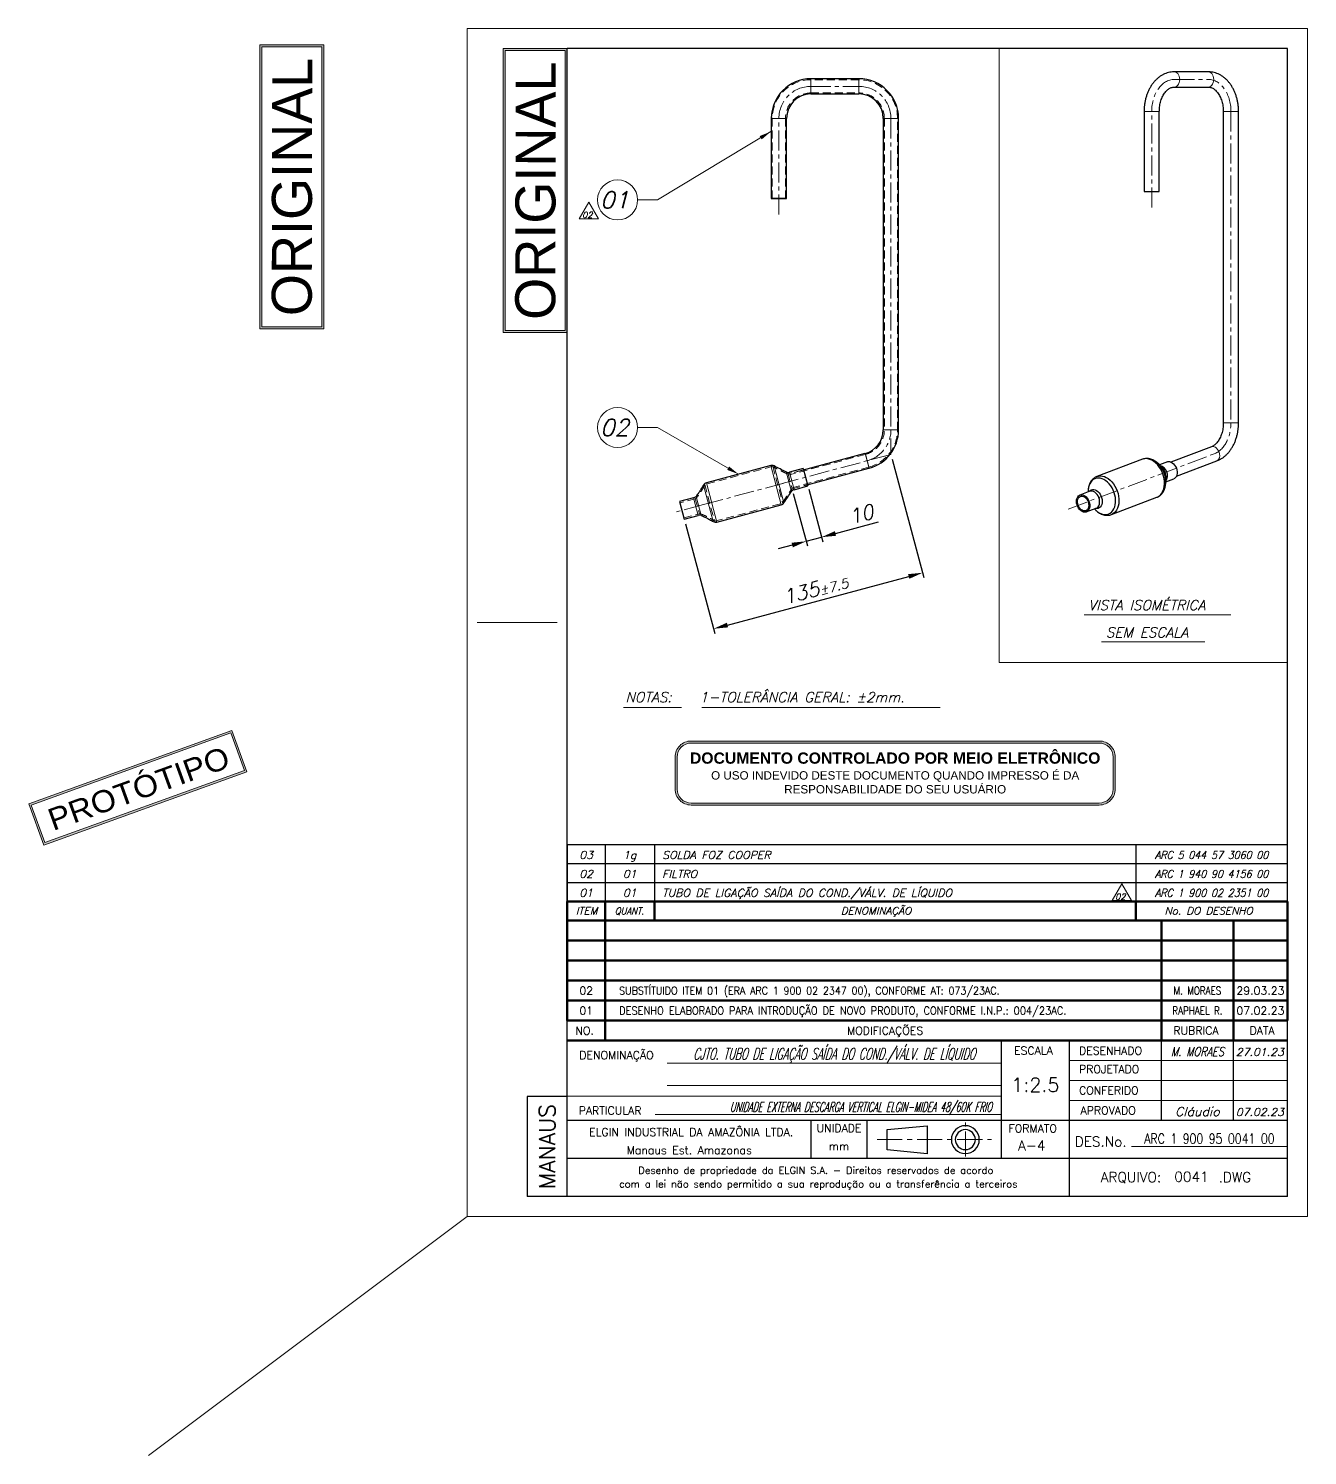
# Model space of a CAD drawing. Header units: millimetres. Extents: x -274 to 1592, y -149 to 3482.
# Drawn here: x -274 to 525, y -149 to 742 of the extents above; entities that cross this region are included whole.
import ezdxf
from ezdxf.enums import TextEntityAlignment as Align

# ---------------------------------------------------------------- set-up
doc = ezdxf.new("R2010")
doc.units = ezdxf.units.MM
doc.header["$LTSCALE"] = 5
doc.linetypes.add('CENTER', pattern=[2, 1.25, -0.25, 0.25, -0.25])
doc.linetypes.add('DASHED', pattern=[0.75, 0.5, -0.25])
for name, color, linetype, lineweight in [('Carimbo', 10, 'Continuous', 15), ('Dimensão', 252, 'Continuous', 13), ('Hachura', 2, 'Continuous', 20), ('LCentro', 1, 'CENTER', 15), ('LContorno', 7, 'Continuous', 30), ('LTexto', 7, 'Continuous', 25), ('LTracejada', 2, 'DASHED', 20), ('TEXTO', 3, 'Continuous', 25)]:
    doc.layers.add(name, color=color, linetype=linetype, lineweight=lineweight)
doc.styles.add('ARIAL', font='arial.ttf', dxfattribs={"height": 20})
doc.styles.add('ARIAL ELGIN', font='ARIAL.TTF')
doc.styles.add('ARIAL-ELGIN', font='arial.ttf')
doc.styles.add('romans', font='romans.shx', dxfattribs={"oblique": 15})
doc.dimstyles.new('romans', dxfattribs={"dimscale": 2, "dimtxt": 3, "dimasz": 3, "dimexe": 1, "dimexo": 1, "dimgap": 1.5, "dimtad": 1, "dimdsep": 46, "dimtxsty": 'romans', "dimcen": 0, "dimclrd": 256, "dimclre": 256, "dimclrt": 7, "dimaunit": 1, "dimadec": 0, "dimazin": 0, "dimtfac": 0.666666, "dimtmove": 0, "dimatfit": 3, "dimfxl": 1, "dimlwd": -1, "dimarcsym": 0})
doc.dimstyles.new('romans$0', dxfattribs={"dimscale": 3, "dimtxt": 3, "dimasz": 3, "dimexe": 1, "dimexo": 1, "dimgap": 1, "dimtad": 1, "dimdsep": 46, "dimtxsty": 'romans', "dimcen": 0, "dimclrt": 7, "dimaunit": 1, "dimadec": 0, "dimazin": 0, "dimtfac": 0.666666, "dimtmove": 0, "dimatfit": 3, "dimfxl": 1, "dimarcsym": 0})

# ---------------------------------------------------------------- blocks, each defined once
blk = doc.blocks.new('Carimbo Original')
at = {"layer": 'LCentro'}
h = blk.add_hatch(color=10, dxfattribs=at)
h.paths.add_polyline_path([(-16, -71), (0, -71), (0, 0), (-16, 0)])
h.paths.add_polyline_path([(-15.5, -0.5), (-0.5, -0.5), (-0.5, -70.5), (-15.5, -70.5)], flags=16)
at = {"layer": 'LCentro', "color": 10, "linetype": 'Continuous'}
for points in [[(0, -71), (0, 0), (-16, 0), (-16, -71)], [(-0.5, -70.5), (-0.5, -0.5), (-15.5, -0.5), (-15.5, -70.5)]]:
    blk.add_lwpolyline(points, close=True, dxfattribs=at)
at = {"layer": 'LCentro', "color": 10, "style": 'ARIAL ELGIN', "width": 0.968396}
blk.add_text('ORIGINAL', height=10, rotation=89.8833, dxfattribs=at).set_placement((-2.99, -67.83), (-2.86, -3.23), align=Align.FIT)
blk = doc.blocks.new('Acrésc. de Desenho')
at = {"layer": 'LContorno', "color": 3, "lineweight": 60}
for p, q in [((180, 4.74), (0, 4.74)), ((0, 4.74), (0, 0)), ((9.47, 4.74), (9.47, 0)), ((21.79, 4.74), (21.79, 0)), ((142.09, 4.74), (142.09, 0)), ((180, 0), (180, 4.74)), ((0, 0), (180, 0))]:
    blk.add_line(p, q, dxfattribs=at)
at = {"layer": 'TEXTO', "style": 'romans', "oblique": 15, "width": 1.035276}
for s, p in [('DENOMINAÇÃO', (77.18, 2.45)), ('No. DO DESENHO', (160.3, 2.45))]:
    blk.add_text(s, height=1.8299, dxfattribs=at).set_placement(p, align=Align.MIDDLE)
at = {"layer": 'TEXTO', "style": 'romans', "oblique": 15}
for s, height, width, p in [('ITEM', 1.83, 1.035276, (4.87, 2.45)), ('QUANT.', 1.757, 0.879985, (15.53, 2.42))]:
    blk.add_text(s, height=height, dxfattribs=dict(at, width=width)).set_placement(p, align=Align.MIDDLE_CENTER)
blk = doc.blocks.new('Modificações1')
at = {"layer": 'LContorno', "color": 3, "lineweight": 60}
for p, q in [((180, 5), (0, 5)), ((0, 5), (0, 0)), ((9.5, 0), (9.5, 5)), ((148.5, 0), (148.5, 5)), ((166.5, 0), (166.5, 5)), ((180, 0), (180, 5)), ((180, 0), (0, 0))]:
    blk.add_line(p, q, dxfattribs=at)
at = {"layer": 'TEXTO', "style": 'romans'}
blk.add_attdef('MODIFICAÇÕES', text='', height=2, dxfattribs=at).set_placement((12.975, 2.5), align=Align.MIDDLE_LEFT)
for tag, p in [('RÚBRICA', (157.5, 2.5)), ('Nº', (4.75, 2.5)), ('DATA', (173.25, 2.5))]:
    blk.add_attdef(tag, text='', height=2, dxfattribs=at).set_placement(p, align=Align.MIDDLE_CENTER)
blk = doc.blocks.new('Acrésc. de Desenho1')
at = {"layer": 'LContorno', "color": 3}
for p, q in [((180, 4.74), (0, 4.74)), ((0, 4.74), (0, 0)), ((9.47, 4.74), (9.47, 0)), ((21.79, 4.74), (21.79, 0)), ((142.09, 4.74), (142.09, 0)), ((180, 0), (180, 4.74)), ((180, 0), (0, 0))]:
    blk.add_line(p, q, dxfattribs=at)
at = {"layer": 'TEXTO', "style": 'romans', "oblique": 15, "width": 1.035276}
blk.add_attdef('DENOMINAÇÃO', text='', height=1.93, dxfattribs=at).set_placement((23.75, 0.66), align=Align.BOTTOM_LEFT)
for tag, p in [('ITEM', (4.74, 0.66)), ('QUANT.', (15.63, 0.66)), ('NºDESENHO', (161.04, 0.66))]:
    blk.add_attdef(tag, text='', height=1.93, dxfattribs=at).set_placement(p, align=Align.BOTTOM_CENTER)
blk = doc.blocks.new('A4')
at = {"layer": 'Dimensão'}
for p, q in [((-0.01, 0), (-0.01, 297)), ((209.99, 297), (-0.01, 297)), ((209.99, 0), (209.99, 297)), ((2.49, 148.5), (22.49, 148.5)), ((133.49, 38.38), (49.99, 38.38)), ((150.49, 39), (204.99, 39)), ((191.49, 39), (173.49, 39)), ((133.49, 32.75), (49.99, 32.75)), ((150.49, 34), (204.99, 34)), ((133.49, 30.12), (24.99, 30.12)), ((150.49, 29), (204.99, 29)), ((133.49, 25.5), (46.99, 25.5)), ((204.99, 17.5), (165.99, 17.5)), ((209.99, 0), (-0.01, 0))]:
    blk.add_line(p, q, dxfattribs=at)
at = {"layer": 'LCentro'}
for p, q in [((124.49, 15), (124.49, 23.5)), ((102.49, 19.25), (130.99, 19.25))]:
    blk.add_line(p, q, dxfattribs=at)
at = {"layer": 'LContorno', "color": 3}
for p, q in [((24.99, 5), (24.99, 292)), ((204.99, 292), (24.99, 292)), ((204.99, 5), (204.99, 292)), ((133.49, 14.5), (133.49, 44)), ((150.49, 5), (150.49, 44)), ((173.49, 24), (173.49, 44)), ((191.49, 24), (191.49, 44)), ((14.99, 30), (14.99, 5)), ((24.99, 30), (14.99, 30)), ((204.99, 24), (24.99, 24)), ((85.99, 14.5), (85.99, 24)), ((99.99, 14.5), (99.99, 24)), ((204.99, 14.5), (24.99, 14.5)), ((204.99, 5), (14.99, 5))]:
    blk.add_line(p, q, dxfattribs=at)
at = {"layer": 'LContorno', "color": 3, "lineweight": 50}
for p, q in [((204.99, 49), (24.99, 49)), ((34.49, 44), (34.49, 49)), ((173.49, 44), (173.49, 49)), ((191.49, 44), (191.49, 49)), ((204.99, 44), (24.99, 44))]:
    blk.add_line(p, q, dxfattribs=at)
at = {"layer": 'LContorno'}
for p, q in [((104.99, 21.75), (114.94, 22.74)), ((104.99, 19.25), (104.99, 21.75)), ((114.94, 22.74), (114.94, 15.74)), ((104.99, 16.74), (104.99, 19.24)), ((114.94, 15.74), (104.99, 16.74))]:
    blk.add_line(p, q, dxfattribs=at)
for major_axis, start_param, end_param in [((2.47, 2.47), 5.497787, 11.780972), ((-1.77, 1.77), 3.926991, 10.210176)]:
    blk.add_ellipse((124.49, 19.25), major_axis=major_axis, ratio=1, start_param=start_param, end_param=end_param, dxfattribs=at)
at = {"layer": 'LContorno', "style": 'romans'}
blk.add_text('MANAUS', height=4, rotation=90, dxfattribs=at).set_placement((19.99, 17.5), align=Align.MIDDLE)
blk.add_text('A-4', height=2.5, dxfattribs=at).set_placement((137.67, 15.78), align=Align.BOTTOM_LEFT)
at = {"layer": 'LContorno', "style": 'romans', "oblique": 15, "width": 2.742105}
blk.add_attdef('DENOMINAÇÃO', text='', height=2.9, rotation=0.1779, dxfattribs=at).set_placement((51.25, 39.09), (132.24, 39.34), align=Align.FIT)
at = {"layer": 'LContorno', "style": 'romans', "oblique": 15}
for tag, height, width, p in [('NOME1', 2.22, 1.035276, (182.49, 39.49)), ('DATA1', 1.93, 0.9, (198.08, 39.59)), ('NOME2', 2.22, 1.035276, (182.49, 34.49)), ('DATA2', 1.93, 0.9, (198.08, 34.59)), ('NOME3', 2.22, 1.035276, (182.49, 24.49)), ('DATA3', 1.93, 0.9, (198.08, 24.59))]:
    blk.add_attdef(tag, text='', height=height, dxfattribs=dict(at, width=width)).set_placement(p, align=Align.BOTTOM_CENTER)
for tag, height, width, p, p2 in [('DENOMINAÇÃO1', 2.9, 2.574799, (51.25, 33.72), (132.24, 33.72)), ('PARTICULAR', 2.41, 4.089453, (47.62, 26.3), (132.24, 26.3))]:
    blk.add_attdef(tag, text='', height=height, dxfattribs=dict(at, width=width)).set_placement(p, p2, align=Align.FIT)
at = {"layer": 'LContorno', "style": 'romans'}
for tag, height, p in [('ESC.', 3.5, (141.99, 30.12)), ('ARQUIVO', 2.5, (181, 7.98))]:
    blk.add_attdef(tag, text='', height=height, dxfattribs=at).set_placement(p, align=Align.BOTTOM_CENTER)
at = {"layer": 'LContorno', "style": 'romans', "width": 0.85}
blk.add_attdef('NºDESENHO', text='', height=2.5, dxfattribs=at).set_placement((185.49, 17.5), align=Align.BOTTOM_CENTER)
at = {"layer": 'LTexto', "style": 'romans'}
for s, height, p in [('NO.', 2, (29.34, 45.49)), ('MODIFICAÇÕES', 2, (104.44, 45.49)), ('RUBRICA', 2, (182.14, 45.52)), ('DATA', 2, (198.66, 45.52)), ('DENOMINAÇÃO', 2, (37.31, 39.37)), ('ESCALA', 2, (141.5, 40.5)), ('PARTICULAR', 2, (35.72, 25.51)), ('DES.No.', 2.5, (158.31, 17.52)), ('ARQUIVO:       .DWG', 2.5, (177.13, 8.62))]:
    blk.add_text(s, height=height, dxfattribs=at).set_placement(p, align=Align.CENTER)
for s, p in [('DESENHADO', (152.89, 42.49)), ('PROJETADO', (152.89, 37.87)), ('CONFERIDO', (152.89, 32.55)), ('APROVADO', (153.28, 27.53))]:
    blk.add_text(s, height=2, dxfattribs=at).set_placement(p, align=Align.TOP_LEFT)
for s, height, p in [('ELGIN INDUSTRIAL DA AMAZÔNIA LTDA. ', 2, (56.66, 21.14)), ('UNIDADE', 2, (92.92, 22.13)), ('mm', 2, (92.92, 17.61)), ('Manaus Est. Amazonas', 2, (55.49, 16.62)), ('Desenho de propriedade da ELGIN S.A. - Direitos reservados de acordo ', 1.8, (87.74, 11.59)), ('com a lei não sendo permitido a sua reprodução ou a transferência a terceiros', 1.8, (87.74, 8.19))]:
    blk.add_text(s, height=height, dxfattribs=at).set_placement(p, align=Align.MIDDLE_CENTER)
blk.add_text('FORMATO', height=2, dxfattribs=at).set_placement((135.29, 20.46), align=Align.BOTTOM_LEFT)
blk = doc.blocks.new('Carimbo Original PRETO')
at = {"layer": 'LCentro'}
h = blk.add_hatch(color=3, dxfattribs=at)
h.paths.add_polyline_path([(-16, -71), (0, -71), (0, 0), (-16, 0)])
h.paths.add_polyline_path([(-15.5, -0.5), (-0.5, -0.5), (-0.5, -70.5), (-15.5, -70.5)], flags=16)
at = {"layer": 'LCentro', "color": 3, "linetype": 'Continuous'}
for points in [[(0, -71), (0, 0), (-16, 0), (-16, -71)], [(-0.5, -70.5), (-0.5, -0.5), (-15.5, -0.5), (-15.5, -70.5)]]:
    blk.add_lwpolyline(points, close=True, dxfattribs=at)
at = {"layer": 'LCentro', "color": 3, "style": 'ARIAL ELGIN', "width": 0.968396}
blk.add_text('ORIGINAL', height=10, rotation=89.8833, dxfattribs=at).set_placement((-2.99, -67.83), (-2.86, -3.23), align=Align.FIT)
blk = doc.blocks.new('*D121')
at = {"layer": 'Defpoints', "color": 0}
for p in [(264.77, 476.37), (134.15, 441.37), (284.59, 402.4)]:
    blk.add_point(p, dxfattribs=at)
at = {"layer": 'Dimensão', "color": 0, "lineweight": -2}
for p, q in [((265.55, 473.47), (285.37, 399.5)), ((136.39, 433.02), (154.75, 364.51)), ((162.67, 369.73), (275.9, 400.07))]:
    blk.add_line(p, q, dxfattribs=at)
at = {"layer": 'Dimensão', "color": 0}
for points in [[(276.28, 398.62), (275.51, 401.52), (284.59, 402.4)], [(162.28, 371.18), (163.06, 368.28), (153.97, 367.4)]]:
    blk.add_solid(points, dxfattribs=at)
at = {"layer": 'Dimensão', "color": 7, "insert": (217.45, 392.18), "char_height": 9, "attachment_point": 5, "rotation": 15, "style": 'romans'}
blk.add_mtext('135{\\H5.999994;%%p7.5}', dxfattribs=at)
blk = doc.blocks.new('*D122')
at = {"layer": 'Defpoints', "color": 0}
for p in [(203, 454.89), (212.66, 457.48), (221.46, 424.64)]:
    blk.add_point(p, dxfattribs=at)
at = {"layer": 'Dimensão', "color": 0, "lineweight": -2}
for p, q in [((203.78, 451.99), (212.58, 419.15)), ((213.44, 454.58), (222.24, 421.74)), ((230.15, 426.97), (257.09, 434.18)), ((203.11, 419.72), (194.41, 417.39)), ((211.8, 422.05), (221.46, 424.64))]:
    blk.add_line(p, q, dxfattribs=at)
at = {"layer": 'Dimensão', "color": 0}
for points in [[(229.77, 428.41), (230.54, 425.52), (221.46, 424.64)], [(203.5, 418.27), (202.72, 421.17), (211.8, 422.05)]]:
    blk.add_solid(points, dxfattribs=at)
at = {"layer": 'Dimensão', "color": 7, "insert": (246.03, 438.98), "char_height": 9, "attachment_point": 5, "rotation": 15, "style": 'romans'}
blk.add_mtext('10', dxfattribs=at)
blk = doc.blocks.new('InsCirculo')
at = {"layer": 'Dimensão'}
blk.add_circle((0, 0), 5, dxfattribs=at)
at = {"layer": 'TEXTO', "style": 'romans', "oblique": 15}
blk.add_attdef('00', text='', height=4.17, dxfattribs=at).set_placement((-0.76, 0), align=Align.MIDDLE_CENTER)
blk = doc.blocks.new('Carimbo Protótipo')
at = {"layer": 'LCentro'}
h = blk.add_hatch(color=10, dxfattribs=at)
h.paths.add_polyline_path([(0, 11), (0, 0), (54, 0), (54, 11)])
h.paths.add_polyline_path([(53.5, 10.5), (53.5, 0.5), (0.5, 0.5), (0.5, 10.5)], flags=16)
h.paths.add_polyline_path([(1.66, 0.69), (55.03, 0.69), (55.03, 11.16), (1.66, 11.16)], flags=9)
at = {"layer": 'LCentro', "color": 10, "linetype": 'Continuous'}
for points in [[(0, 0), (54, 0), (54, 11), (0, 11)], [(0.5, 0.5), (53.5, 0.5), (53.5, 10.5), (0.5, 10.5)]]:
    blk.add_lwpolyline(points, close=True, dxfattribs=at)
at = {"layer": 'LCentro', "color": 10, "style": 'ARIAL-ELGIN', "width": 1.050604}
blk.add_text('PROTÓTIPO', height=5.5, dxfattribs=at).set_placement((3.4, 2.53), (50.91, 2.53), align=Align.FIT)
blk = doc.blocks.new('Modificações1 - AJUSTAR')
at = {"layer": 'LContorno', "color": 3, "lineweight": 60}
for p, q in [((180, 5), (0, 5)), ((0, 5), (0, 0)), ((9.5, 0), (9.5, 5)), ((148.5, 0), (148.5, 5)), ((166.5, 0), (166.5, 5)), ((180, 0), (180, 5)), ((180, 0), (0, 0))]:
    blk.add_line(p, q, dxfattribs=at)
at = {"layer": 'TEXTO', "style": 'romans'}
blk.add_attdef('MODIFICAÇÕES', text='', height=2, dxfattribs=at).set_placement((12.97, 1.5), (147.31, 1.5), align=Align.FIT)
for tag, p in [('RÚBRICA', (157.5, 2.5)), ('Nº', (4.75, 2.5)), ('DATA', (173.25, 2.5))]:
    blk.add_attdef(tag, text='', height=2, dxfattribs=at).set_placement(p, align=Align.MIDDLE_CENTER)
blk = doc.blocks.new('Carimbo Cópia Controlada')
h = blk.add_hatch(color=10)
h.paths.add_polyline_path([(106, 0, 0.414214), (110, 4), (110, 12, 0.414214), (106, 16), (4, 16, 0.414214), (0, 12), (0, 4, 0.414214), (4, 0)])
h.paths.add_polyline_path([(4, 0.5, -0.414214), (0.5, 4), (0.5, 12, -0.414214), (4, 15.5), (106, 15.5, -0.414214), (109.5, 12), (109.5, 4, -0.414214), (106, 0.5)], flags=16)
h.paths.add_polyline_path([(3.02, 0.75), (106.86, 0.75), (106.86, 14.69), (3.02, 14.69)], flags=8)
at = {"layer": 'Carimbo', "color": 10}
for points in [[(4, 0), (106, 0, 0.414214), (110, 4), (110, 12, 0.414214), (106, 16), (4, 16, 0.414214), (0, 12), (0, 4, 0.414214)], [(4, 0.5), (106, 0.5, 0.414214), (109.5, 4), (109.5, 12, 0.414214), (106, 15.5), (4, 15.5, 0.414214), (0.5, 12), (0.5, 4, 0.414214)]]:
    blk.add_lwpolyline(points, format="xyb", close=True, dxfattribs=at)
at = {"layer": 'Carimbo', "color": 10, "insert": (55, 8), "char_height": 2.5, "attachment_point": 5, "style": 'ARIAL'}
blk.add_mtext('{\\fArial|b1|i0|c0|p34;\\H1.125x;\\Q0;DOCUMENTO CONTROLADO POR MEIO ELETRÔNICO\\P\\fArial|b0|i0|c0|p34;\\H0.74074x;O USO INDEVIDO DESTE DOCUMENTO QUANDO IMPRESSO É DA\\PRESPONSABILIDADE DO SEU USUÁRIO}', dxfattribs=at)
blk = doc.blocks.new('Bandeira de Revisão')
at = {"layer": 'Dimensão'}
for p, q in [((-2.4, 4.16), (-4.8, 0)), ((0, 0), (-2.4, 4.16)), ((-4.8, 0), (0, 0))]:
    blk.add_line(p, q, dxfattribs=at)
at = {"layer": 'Hachura', "style": 'romans', "oblique": 15}
blk.add_attdef('00', text='', height=1.5, dxfattribs=at).set_placement((-2.77, 0.19), align=Align.CENTER)

msp = doc.modelspace()

# ---------------------------------------------------------------- linework, layer by layer
at = {"layer": 'Dimensão'}
for p, q in [((385.392, 376.165), (477.121, 376.165)), ((396.376, 359.124), (460.935, 359.124)), ((133.878, 318.246), (97.691, 318.246)), ((146.581, 318.246), (295.598, 318.246)), ((0, 0), (-199.002, -149.243))]:
    msp.add_line(p, q, dxfattribs=at)
msp.add_lwpolyline([(512.5, 730), (512.5, 346.244), (332.448, 346.244), (332.448, 730)], close=True, dxfattribs=at)
at = {"layer": 'LCentro', "ltscale": 2}
for p, q in [((214.769, 706.371), (244.769, 706.371)), ((441.833, 710.688), (463.046, 710.688)), ((427.691, 630.688), (427.691, 690.688)), ((477.189, 690.688), (477.189, 496.035)), ((194.769, 626.371), (194.769, 686.371)), ((264.769, 686.371), (264.769, 476.371)), ((264.769, 476.371), (196.855, 458.173)), ((375.479, 442.147), (466.707, 476.716)), ((147.677, 444.996), (197.905, 458.454)), ((147.677, 444.996), (130.29, 440.337))]:
    msp.add_line(p, q, dxfattribs=at)
for centre, start, end in [((214.769, 686.371), 90, 180), ((244.769, 686.371), 0, 90), ((244.769, 491.717), 285, 0)]:
    msp.add_arc(centre, 20, start, end, dxfattribs=at)
for centre, start_param, end_param in [((441.833, 690.688), 0, 1.5707963), ((463.046, 690.688), 4.712389, 6.2831853), ((463.046, 496.035), 3.403392, 4.712389)]:
    msp.add_ellipse(centre, major_axis=(0, 20), ratio=0.7071068, start_param=start_param, end_param=end_param, dxfattribs=at)
at = {"layer": 'LContorno', "color": 3}
for p, q in [((463.046, 715.451), (441.833, 715.451)), ((244.769, 711.133), (214.769, 711.133)), ((441.833, 705.926), (463.046, 705.926)), ((214.769, 701.608), (244.769, 701.608)), ((422.929, 690.688), (422.929, 640.688)), ((432.454, 640.688), (432.454, 690.688)), ((472.426, 690.688), (472.426, 496.035)), ((481.951, 496.035), (481.951, 690.688)), ((190.006, 686.371), (190.006, 636.371)), ((199.531, 636.371), (199.531, 686.371)), ((260.006, 686.371), (260.006, 491.66)), ((269.531, 491.66), (269.531, 686.371)), ((198.136, 636.371), (190.006, 636.371)), ((190.006, 636.371), (199.531, 636.371)), ((190.658, 636.371), (198.868, 636.371)), ((199.531, 636.371), (198.136, 636.371)), ((422.929, 640.688), (431.059, 640.688)), ((431.059, 640.688), (432.454, 640.688)), ((248.498, 476.941), (209.145, 466.397)), ((421.886, 473.313), (393.476, 462.548)), ((465.019, 481.17), (439.725, 471.585)), ((189.637, 469.387), (149.459, 458.621)), ((209.966, 467.535), (201.357, 465.229)), ((209.966, 467.535), (212.89, 456.62)), ((211.61, 457.196), (250.963, 467.741)), ((437.469, 471.679), (432.495, 469.794)), ((443.1, 462.678), (468.394, 472.263)), ((204.281, 454.314), (212.89, 456.62)), ((436.495, 459.226), (441.473, 461.112)), ((436.638, 461.062), (436.668, 461.304)), ((141.501, 449.19), (132.692, 446.83)), ((132.692, 446.83), (135.616, 435.915)), ((389.057, 453.334), (382.828, 450.973)), ((402.477, 438.796), (430.887, 449.561)), ((135.616, 435.915), (144.426, 438.275)), ((156.033, 434.087), (196.211, 444.852)), ((386.832, 440.407), (393.061, 442.767)), ((391.897, 442.326), (392.502, 441.677)), ((393.364, 442.516), (392.62, 442.6))]:
    msp.add_line(p, q, dxfattribs=at)
at = {"layer": 'LContorno', "color": 4, "lineweight": 9}
for p, q in [((214.769, 703.003), (214.769, 711.133)), ((214.769, 711.133), (214.769, 701.608)), ((214.769, 702.264), (214.769, 710.477)), ((244.769, 703.003), (244.769, 711.133)), ((244.769, 711.133), (244.769, 701.608)), ((244.769, 710.477), (244.769, 702.264)), ((214.769, 701.608), (214.769, 703.003)), ((244.769, 701.608), (244.769, 703.003)), ((422.929, 690.688), (431.059, 690.688)), ((431.059, 690.688), (432.454, 690.688)), ((480.556, 690.688), (472.426, 690.688)), ((481.951, 690.688), (480.556, 690.688)), ((198.136, 686.371), (190.006, 686.371)), ((190.006, 686.371), (199.531, 686.371)), ((198.88, 686.371), (190.67, 686.371)), ((199.531, 686.371), (198.136, 686.371)), ((260.006, 686.371), (261.401, 686.371)), ((269.531, 686.371), (260.006, 686.371)), ((268.88, 686.371), (260.67, 686.371)), ((261.401, 686.371), (269.531, 686.371)), ((260.006, 491.717), (261.401, 491.717)), ((269.531, 491.717), (260.006, 491.717)), ((260.658, 491.717), (268.868, 491.717)), ((261.401, 491.717), (269.531, 491.717)), ((480.556, 496.035), (472.426, 496.035)), ((481.951, 496.035), (480.556, 496.035)), ((248.713, 476.999), (249.074, 475.651)), ((251.178, 467.798), (248.713, 476.999)), ((251.008, 468.432), (248.882, 476.365)), ((249.074, 475.651), (251.178, 467.798)), ((196.211, 444.852), (189.637, 469.387)), ((189.637, 469.387), (196.211, 444.852)), ((191.782, 469.159), (197.954, 446.122)), ((197.954, 446.122), (191.782, 469.159)), ((202.594, 453.127), (199.302, 465.412)), ((202.594, 453.127), (199.302, 465.412)), ((204.281, 454.314), (201.357, 465.229)), ((153.758, 434.386), (147.638, 457.225)), ((147.638, 457.225), (153.758, 434.386)), ((149.459, 458.621), (156.033, 434.087)), ((156.033, 434.087), (149.459, 458.621)), ((144.426, 438.275), (141.501, 449.19)), ((141.501, 449.19), (144.426, 438.275)), ((146.223, 438.199), (143.019, 450.155)), ((146.223, 438.199), (143.019, 450.155))]:
    msp.add_line(p, q, dxfattribs=at)
at = {"layer": 'LContorno', "color": 4, "lineweight": 9, "flags": 128}
for points in [[(441.835, 715.451), (442.016, 715.444), (442.734, 715.277), (443.411, 714.896), (444.013, 714.318), (444.514, 713.57), (444.89, 712.688), (445.122, 711.712), (445.201, 710.688)], [(463.046, 715.451), (463.229, 715.444), (463.947, 715.277), (464.624, 714.896), (465.227, 714.318), (465.727, 713.57), (466.103, 712.688), (466.335, 711.712), (466.414, 710.688)], [(445.201, 710.688), (445.122, 709.664), (444.89, 708.688), (444.514, 707.806), (444.013, 707.058), (443.411, 706.48), (442.734, 706.099), (442.016, 705.933), (441.853, 705.926)], [(466.414, 710.688), (466.335, 709.664), (466.103, 708.688), (465.727, 707.806), (465.227, 707.058), (464.624, 706.48), (463.947, 706.099), (463.229, 705.933), (463.046, 705.926)], [(470.074, 476.716), (469.808, 477.705), (469.397, 478.648), (468.86, 479.5), (468.223, 480.222), (467.514, 480.781), (466.768, 481.149), (466.019, 481.31), (465.302, 481.256), (465.019, 481.17)]]:
    msp.add_lwpolyline(points, dxfattribs=at)
at = {"layer": 'LContorno', "color": 3, "flags": 128}
for points in [[(424.062, 473.705), (422.886, 473.595), (421.886, 473.313)], [(430.887, 449.561), (431.528, 449.849), (432.511, 450.489), (433.385, 451.324), (434.134, 452.339), (434.745, 453.517), (435.206, 454.837), (435.511, 456.274), (435.652, 457.803), (435.628, 459.397), (435.439, 461.027), (435.089, 462.665), (434.583, 464.281), (433.931, 465.846), (433.145, 467.333), (432.237, 468.714), (431.226, 469.965), (430.128, 471.065), (428.963, 471.992), (427.752, 472.731), (426.517, 473.269), (425.28, 473.595), (424.062, 473.705)], [(437.469, 471.679), (438.038, 471.825), (438.846, 471.825), (439.68, 471.603), (440.506, 471.167), (441.289, 470.536), (441.997, 469.736), (442.602, 468.799), (443.079, 467.763), (443.409, 466.672), (443.577, 465.569), (443.577, 464.5), (443.408, 463.509), (443.079, 462.636), (442.602, 461.916), (441.997, 461.38), (441.473, 461.112)], [(398.692, 438.704), (399.81, 438.81), (400.867, 439.127), (401.843, 439.649), (402.72, 440.366), (403.482, 441.265), (404.114, 442.329), (404.605, 443.538), (404.946, 444.869), (405.13, 446.299), (405.153, 447.8), (405.016, 449.344), (404.721, 450.902), (404.273, 452.446), (403.68, 453.947), (402.955, 455.377), (402.11, 456.708), (401.161, 457.917), (400.125, 458.981), (399.023, 459.88), (397.874, 460.597), (396.7, 461.119), (395.523, 461.436), (394.364, 461.542), (393.246, 461.436), (392.189, 461.119), (391.213, 460.597), (390.336, 459.88), (389.574, 458.981), (388.942, 457.917), (388.451, 456.708), (388.11, 455.377), (387.949, 454.219)], [(393.496, 462.555), (394.476, 462.83), (395.652, 462.939)], [(395.652, 462.939), (396.87, 462.83), (398.107, 462.503), (399.342, 461.966), (400.553, 461.226), (401.718, 460.299), (402.816, 459.2), (403.827, 457.948), (404.735, 456.567), (405.521, 455.081), (406.173, 453.515), (406.679, 451.9), (407.029, 450.262), (407.218, 448.631), (407.242, 447.037), (407.101, 445.508), (406.796, 444.071), (406.335, 442.752), (405.724, 441.574), (404.975, 440.558), (404.101, 439.723), (403.118, 439.083), (402.482, 438.798)], [(385.864, 440.233), (385.039, 440.344), (384.205, 440.675), (383.396, 441.211), (382.647, 441.93), (381.986, 442.803), (381.443, 443.795), (381.037, 444.864), (380.788, 445.966), (380.703, 447.058), (380.788, 448.093), (381.038, 449.031), (381.443, 449.831), (381.987, 450.462), (382.647, 450.897), (383.397, 451.12), (384.205, 451.12), (385.039, 450.897), (385.865, 450.462), (386.648, 449.831), (387.356, 449.031), (387.961, 448.093), (388.438, 447.058), (388.768, 445.966), (388.936, 444.864), (388.936, 443.795), (388.767, 442.803), (388.438, 441.93), (387.961, 441.211), (387.356, 440.675), (386.647, 440.344), (385.864, 440.233)], [(385.718, 441.005), (384.96, 441.115), (384.196, 441.438), (383.461, 441.961), (382.791, 442.657), (382.216, 443.496), (381.763, 444.437), (381.454, 445.436), (381.302, 446.448), (381.315, 447.424), (381.493, 448.319), (381.827, 449.091), (382.301, 449.704), (382.894, 450.13), (383.577, 450.347), (384.318, 450.347), (385.084, 450.13), (385.837, 449.704), (386.544, 449.091), (387.17, 448.319), (387.687, 447.424), (388.071, 446.448), (388.302, 445.436), (388.372, 444.437), (388.276, 443.496), (388.018, 442.657), (387.612, 441.961), (387.076, 441.438), (386.434, 441.115), (385.718, 441.005)], [(387.949, 454.219), (387.927, 453.947), (387.893, 452.893)], [(388.615, 453.167), (388.635, 453.194), (389.219, 453.808), (389.911, 454.231), (390.688, 454.446), (391.52, 454.446), (392.377, 454.231), (393.23, 453.808), (394.046, 453.194), (394.797, 452.409), (395.455, 451.484), (395.996, 450.45), (396.402, 449.345), (396.656, 448.21), (396.751, 447.085), (396.682, 446.011), (396.453, 445.027), (396.071, 444.168), (395.55, 443.465), (394.909, 442.945), (394.172, 442.624), (393.364, 442.516), (393.364, 442.516)], [(393.061, 442.767), (393.585, 443.035), (394.19, 443.571), (394.667, 444.291), (394.997, 445.164), (395.165, 446.155), (395.165, 447.224), (394.997, 448.327), (394.668, 449.418), (394.191, 450.454), (393.586, 451.391), (392.877, 452.191), (392.094, 452.822), (391.269, 453.258), (390.435, 453.48), (389.626, 453.48), (389.057, 453.334)]]:
    msp.add_lwpolyline(points, dxfattribs=at)
at = {"layer": 'LContorno', "color": 3}
for centre, radius, start, end in [((214.769, 686.371), 24.762, 90, 180), ((244.769, 686.371), 24.762, 0, 90), ((214.769, 686.371), 15.238, 90, 180), ((244.769, 686.371), 15.238, 0, 90), ((244.769, 491.717), 15.238, 285, 0), ((244.769, 491.717), 24.763, 285, 0), ((190.413, 466.489), 3, 62.86206, 105), ((200.58, 468.126), 3, 244.785228, 285), ((420.4, 459.177), 16.048, 350.669721, 49.909941), ((430.804, 463.112), 6.714, 329.293675, 72.183198), ((428.005, 462.047), 8.694, 355.097674, 47.328882), ((150.235, 455.724), 3, 105, 149.975778), ((140.725, 452.088), 3, 285, 319.884082), ((195.434, 447.75), 3, 285, 327.13794), ((205.058, 451.416), 3, 105, 145.214772), ((145.202, 435.378), 3, 70.115918, 105), ((399.281, 447.858), 9.174, 222.363049, 266.319655), ((155.256, 436.985), 3, 240.024222, 285)]:
    msp.add_arc(centre, radius, start, end, dxfattribs=at)
at = {"layer": 'LContorno', "color": 4, "lineweight": 9}
msp.add_arc((466.469, 475.533), 3.795, 300.489602, 18.173929, dxfattribs=at)
at = {"layer": 'LContorno', "color": 3}
for points, knots in [([(441.833, 715.451), (441.469, 715.443), (440.534, 715.422), (439.037, 715.216), (437.364, 714.798), (435.733, 714.187), (434.153, 713.392), (432.635, 712.414), (431.189, 711.261), (429.827, 709.939), (428.56, 708.457), (427.399, 706.826), (426.356, 705.061), (425.439, 703.176), (424.655, 701.19), (424.012, 699.119), (423.512, 696.981), (423.162, 694.794), (422.962, 692.689), (422.939, 691.317), (422.929, 690.688)], [0, 0, 0, 0, 0.0348444, 0.089354, 0.1438778, 0.1986273, 0.2537941, 0.3095211, 0.3658875, 0.4229028, 0.4805118, 0.5386122, 0.5970791, 0.6557893, 0.7146392, 0.7735472, 0.8324624, 0.8913699, 0.9502716, 1, 1, 1, 1]), ([(481.951, 690.688), (481.946, 691.096), (481.934, 692.249), (481.794, 694.142), (481.487, 696.344), (481.028, 698.505), (480.423, 700.607), (479.673, 702.634), (478.782, 704.569), (477.755, 706.395), (476.599, 708.094), (475.321, 709.65), (473.933, 711.047), (472.448, 712.269), (470.881, 713.305), (469.249, 714.144), (467.57, 714.783), (465.86, 715.213), (464.347, 715.422), (463.408, 715.443), (463.046, 715.451)], [0, 0, 0, 0, 0.0322975, 0.0912392, 0.150249, 0.2093354, 0.2685162, 0.3277993, 0.3871764, 0.4466089, 0.5060138, 0.5652809, 0.6242671, 0.6828109, 0.7407594, 0.798001, 0.8544926, 0.9102721, 0.9654541, 1, 1, 1, 1]), ([(432.454, 690.688), (432.457, 690.979), (432.467, 691.845), (432.577, 693.28), (432.827, 694.963), (433.198, 696.585), (433.68, 698.126), (434.262, 699.562), (434.933, 700.878), (435.677, 702.056), (436.479, 703.085), (437.322, 703.957), (438.191, 704.668), (439.074, 705.221), (439.966, 705.616), (440.888, 705.876), (441.507, 705.908), (441.833, 705.926)], [0, 0, 0, 0, 0.034088, 0.1016683, 0.1691772, 0.2365287, 0.3036781, 0.370602, 0.4373124, 0.5038762, 0.5704174, 0.6371356, 0.7044185, 0.7728801, 0.8434479, 0.917431, 1, 1, 1, 1]), ([(463.046, 705.926), (463.176, 705.923), (463.644, 705.912), (464.404, 705.778), (465.335, 705.449), (466.237, 704.972), (467.143, 704.322), (468.039, 703.485), (468.884, 702.492), (469.666, 701.353), (470.373, 700.076), (470.993, 698.676), (471.515, 697.168), (471.929, 695.572), (472.223, 693.909), (472.396, 692.272), (472.417, 691.192), (472.426, 690.688)], [0, 0, 0, 0, 0.03272391, 0.11844946, 0.1904422, 0.25871832, 0.33125299, 0.4011069, 0.46941035, 0.53694832, 0.60417889, 0.6713449, 0.73855202, 0.80587334, 0.87332332, 0.94087978, 1, 1, 1, 1]), ([(472.426, 496.035), (472.423, 495.744), (472.413, 494.878), (472.303, 493.443), (472.052, 491.76), (471.681, 490.137), (471.2, 488.597), (470.617, 487.16), (469.947, 485.845), (469.202, 484.667), (468.4, 483.638), (467.557, 482.766), (466.689, 482.056), (465.835, 481.515), (465.284, 481.282), (465.019, 481.17)], [0, 0, 0, 0, 0.0407516, 0.1215426, 0.2022483, 0.2827658, 0.3630417, 0.443048, 0.5227991, 0.6023749, 0.6819237, 0.7616842, 0.8421196, 0.9239643, 1, 1, 1, 1]), ([(468.394, 472.263), (468.733, 472.399), (469.617, 472.755), (470.994, 473.489), (472.503, 474.496), (473.935, 475.68), (475.281, 477.031), (476.53, 478.54), (477.671, 480.195), (478.693, 481.982), (479.587, 483.886), (480.347, 485.888), (480.966, 487.972), (481.44, 490.12), (481.764, 492.314), (481.928, 494.293), (481.944, 495.536), (481.951, 496.035)], [0, 0, 0, 0, 0.0417082, 0.1087925, 0.1763499, 0.2446915, 0.3138117, 0.383632, 0.4540218, 0.5248281, 0.5959049, 0.6671321, 0.7384145, 0.8097008, 0.8809768, 0.9522478, 1, 1, 1, 1]), ([(424.611, 473.807), (424.337, 473.797), (423.644, 473.774), (422.725, 473.616), (422.121, 473.379), (421.905, 473.294)], [0, 0, 0, 0, 0.29624017, 0.7477778, 1, 1, 1, 1]), ([(430.662, 471.501), (430.338, 471.751), (429.618, 472.305), (428.418, 472.955), (427.105, 473.461), (425.827, 473.756), (424.995, 473.791), (424.611, 473.807)], [0, 0, 0, 0, 0.1777425, 0.3941339, 0.6085825, 0.8194377, 1, 1, 1, 1]), ([(199.302, 465.412), (198.05, 466.017), (195.525, 467.236), (193.036, 468.514), (191.782, 469.159)], [0, 0, 0, 0, 0.4960681, 1, 1, 1, 1]), ([(433.892, 468.445), (433.621, 468.693), (433.077, 469.19), (432.38, 469.905), (432.031, 470.263)], [0, 0, 0, 0, 0.4992307, 1, 1, 1, 1]), ([(147.638, 457.225), (147.2, 456.471), (146.382, 455.065), (145.171, 453.116), (144.086, 451.491), (143.352, 450.572), (143.019, 450.155)], [0, 0, 0, 0, 0.3107877, 0.5802579, 0.8095184, 1, 1, 1, 1]), ([(393.511, 462.534), (393.336, 462.475), (392.777, 462.284), (391.914, 461.767), (390.946, 461.009), (390.097, 460.089), (389.372, 459.032), (388.777, 457.845), (388.331, 456.538), (388.055, 455.352), (387.993, 454.587), (387.971, 454.313)], [0, 0, 0, 0, 0.0547268, 0.1757729, 0.296536, 0.4181785, 0.5416824, 0.6676528, 0.7961995, 0.9269473, 1, 1, 1, 1]), ([(430.909, 449.595), (431.156, 449.688), (431.783, 449.926), (432.696, 450.513), (433.636, 451.312), (434.454, 452.266), (435.15, 453.355), (435.703, 454.576), (436.057, 455.625), (436.169, 456.285), (436.202, 456.474)], [0, 0, 0, 0, 0.0896781, 0.2279933, 0.3662963, 0.5059103, 0.64787, 0.7927379, 0.9404948, 1, 1, 1, 1]), ([(436.458, 458.468), (436.468, 458.69), (436.491, 459.174), (436.534, 460.021), (436.621, 460.861), (436.668, 461.31)], [0, 0, 0, 0, 0.2810181, 0.6158745, 1, 1, 1, 1]), ([(197.954, 446.123), (198.718, 447.308), (200.235, 449.66), (201.812, 451.978), (202.594, 453.127)], [0, 0, 0, 0, 0.5039319, 1, 1, 1, 1]), ([(146.223, 438.199), (146.72, 438.004), (147.814, 437.575), (149.566, 436.711), (151.59, 435.628), (153.001, 434.819), (153.758, 434.386)], [0, 0, 0, 0, 0.1904816, 0.4197421, 0.6892123, 1, 1, 1, 1]), ([(392.561, 441.641), (392.772, 441.425), (393.343, 440.842), (394.374, 440.061), (395.627, 439.306), (396.934, 438.751), (398.263, 438.403), (399.587, 438.266), (400.87, 438.355), (401.84, 438.545), (402.348, 438.764), (402.474, 438.819)], [0, 0, 0, 0, 0.0765943, 0.2072164, 0.3377241, 0.4673, 0.594945, 0.7198325, 0.841661, 0.9607603, 1, 1, 1, 1])]:
    msp.add_open_spline(points, degree=3, knots=knots, dxfattribs=at)
at = {"layer": 'LTracejada', "ltscale": 2}
for p, q in [((244.769, 710.483), (214.769, 710.483)), ((214.769, 702.258), (244.769, 702.258)), ((190.656, 686.371), (190.656, 636.371)), ((198.881, 636.371), (198.881, 686.371)), ((260.656, 686.371), (260.656, 491.66)), ((268.881, 491.66), (268.881, 686.371)), ((248.666, 476.313), (200.704, 463.462)), ((190.962, 468.914), (148.461, 457.526)), ((190.962, 468.914), (197.121, 445.925)), ((210.173, 466.763), (200.514, 464.174)), ((209.145, 466.397), (200.536, 464.09)), ((200.536, 464.09), (203.001, 454.89)), ((202.833, 455.517), (250.795, 468.369)), ((148.461, 457.526), (154.621, 434.537)), ((203.001, 454.89), (212.661, 457.478)), ((203.024, 454.805), (212.683, 457.393)), ((142.558, 448.645), (132.899, 446.057)), ((142.558, 448.645), (145.069, 439.276)), ((154.621, 434.537), (197.121, 445.925)), ((135.409, 436.688), (145.069, 439.276))]:
    msp.add_line(p, q, dxfattribs=at)
for centre, radius, start, end in [((214.769, 686.371), 24.113, 90, 180), ((244.769, 686.371), 24.113, 0, 90), ((214.769, 686.371), 15.888, 90, 180), ((244.769, 686.371), 15.888, 0, 90), ((244.769, 491.717), 15.888, 285, 0), ((244.769, 491.717), 24.113, 285, 0)]:
    msp.add_arc(centre, radius, start, end, dxfattribs=at)
for points, knots in [([(200.514, 464.174), (200.004, 464.209), (198.708, 464.794), (196.551, 465.846), (193.936, 467.156), (192.054, 468.121), (191.034, 468.643)], [0, 0, 0, 0, 0.1767459, 0.4018763, 0.6760744, 1, 1, 1, 1]), ([(148.548, 457.201), (148.173, 456.552), (147.485, 455.363), (146.503, 453.738), (145.678, 452.442), (145.014, 451.46), (144.478, 450.712), (143.965, 450.04), (143.363, 449.302), (142.863, 448.806), (142.558, 448.645)], [0, 0, 0, 0, 0.2144883, 0.3932432, 0.5379861, 0.6500252, 0.7303755, 0.799554, 0.8896534, 1, 1, 1, 1]), ([(197.049, 446.195), (197.751, 447.279), (199.095, 449.354), (201.046, 452.324), (202.347, 454.158), (203.024, 454.805)], [0, 0, 0, 0, 0.3648031, 0.6983881, 1, 1, 1, 1]), ([(145.069, 439.276), (145.413, 439.289), (146.094, 439.11), (146.985, 438.772), (147.765, 438.446), (148.603, 438.067), (149.669, 437.548), (151.031, 436.838), (152.694, 435.922), (153.885, 435.235), (154.534, 434.861)], [0, 0, 0, 0, 0.1103466, 0.200446, 0.2696245, 0.3499748, 0.4620139, 0.6067568, 0.7855117, 1, 1, 1, 1])]:
    msp.add_open_spline(points, degree=3, knots=knots, dxfattribs=at)

# ---------------------------------------------------------------- block references
ref = msp.add_blockref('A4', (0.026, 0), dxfattribs=dict(xscale=2.5, yscale=2.5, zscale=0.625))
ref.add_attrib('DENOMINAÇÃO', 'CJTO. TUBO DE LIGAÇÃO SAÍDA DO COND./VÁLV. DE LÍQUIDO', dxfattribs={"layer": 'LContorno', "height": 7.24444, "style": 'romans', "oblique": 15, "width": 0.6}).set_placement((229.375, 95.938), align=Align.BOTTOM_CENTER)
ref.add_attrib('PARTICULAR', 'UNIDADE EXTERNA DESCARGA VERTICAL ELGIN-MIDEA 48/60K FRIO', dxfattribs={"layer": 'LContorno', "height": 6.03704, "style": 'romans', "oblique": 15, "width": 0.6}).set_placement((327.77, 63.75), align=Align.BOTTOM_RIGHT)
ref.add_attrib('ESC.', '1:2.5', dxfattribs={"layer": 'LContorno', "height": 8.75, "style": 'romans'}).set_placement((355, 75.312), align=Align.BOTTOM_CENTER)
ref.add_attrib('NOME1', 'M. MORAES', dxfattribs={"layer": 'LContorno', "height": 5.5541, "style": 'romans', "oblique": 15, "width": 0.8}).set_placement((456.25, 98.719), align=Align.BOTTOM_CENTER)
ref.add_attrib('DATA1', '27.01.23', dxfattribs={"layer": 'LContorno', "height": 4.8296, "style": 'romans', "oblique": 15, "width": 1.035276}).set_placement((495.232, 98.974), align=Align.BOTTOM_CENTER)
ref.add_attrib('NºDESENHO', 'ARC 1 900 95 0041 00', dxfattribs={"layer": 'LContorno', "height": 6.25, "style": 'romans', "width": 0.8}).set_placement((463.75, 43.75), align=Align.BOTTOM_CENTER)
ref.add_attrib('ARQUIVO', '0041', dxfattribs={"layer": 'LContorno', "height": 6.25, "style": 'romans'}).set_placement((452.529, 19.951), align=Align.BOTTOM_CENTER)
ref.add_attrib('NOME3', 'Cláudio', dxfattribs={"layer": 'LContorno', "height": 5.5541, "style": 'romans', "oblique": 15, "width": 1.035276}).set_placement((456.25, 61.219), align=Align.BOTTOM_CENTER)
ref.add_attrib('DATA3', '07.02.23', dxfattribs={"layer": 'LContorno', "height": 4.8296, "style": 'romans', "oblique": 15, "width": 1.035276}).set_placement((495.232, 61.474), align=Align.BOTTOM_CENTER)
at = {"xscale": 2.5, "yscale": 2.5}
for name, p, zscale in [('Carimbo Original', (-89.627, 732.336), 2.5), ('Acrésc. de Desenho', (62.5, 185), 1.25)]:
    msp.add_blockref(name, p, dxfattribs=dict(at, zscale=zscale))
ref = msp.add_blockref('Acrésc. de Desenho1', (62.5, 220.522), dxfattribs=dict(xscale=2.5, yscale=2.5, zscale=2.5))
ref.add_attrib('ITEM', '03', dxfattribs={"layer": 'TEXTO', "height": 4.8296, "style": 'romans', "oblique": 15, "width": 1.035276}).set_placement((74.341, 222.172), align=Align.BOTTOM_CENTER)
ref.add_attrib('QUANT.', '1g', dxfattribs={"layer": 'TEXTO', "height": 4.8296, "style": 'romans', "oblique": 15, "width": 1.035276}).set_placement((101.574, 222.172), align=Align.BOTTOM_CENTER)
ref.add_attrib('DENOMINAÇÃO', 'SOLDA FOZ COOPER', dxfattribs={"layer": 'TEXTO', "height": 4.82962, "style": 'romans', "oblique": 15, "width": 1.035276}).set_placement((121.865, 222.172), align=Align.BOTTOM_LEFT)
ref.add_attrib('NºDESENHO', 'ARC 5 044 57 3060 00', dxfattribs={"layer": 'TEXTO', "height": 4.82962, "style": 'romans', "oblique": 15, "width": 0.9}).set_placement((465.109, 222.172), align=Align.BOTTOM_CENTER)
ref = msp.add_blockref('Acrésc. de Desenho1', (62.5, 208.681), dxfattribs=dict(xscale=2.5, yscale=2.5, zscale=2.5))
ref.add_attrib('ITEM', '02', dxfattribs={"layer": 'TEXTO', "height": 4.8296, "style": 'romans', "oblique": 15, "width": 1.035276}).set_placement((74.341, 210.331), align=Align.BOTTOM_CENTER)
ref.add_attrib('QUANT.', '01', dxfattribs={"layer": 'TEXTO', "height": 4.8296, "style": 'romans', "oblique": 15, "width": 1.035276}).set_placement((101.574, 210.331), align=Align.BOTTOM_CENTER)
ref.add_attrib('DENOMINAÇÃO', 'FILTRO', dxfattribs={"layer": 'TEXTO', "height": 4.8296, "style": 'romans', "oblique": 15, "width": 1.035276}).set_placement((121.865, 210.331), align=Align.BOTTOM_LEFT)
ref.add_attrib('NºDESENHO', 'ARC 1 940 90 4156 00', dxfattribs={"layer": 'TEXTO', "height": 4.82962, "style": 'romans', "oblique": 15, "width": 0.9}).set_placement((465.109, 210.331), align=Align.BOTTOM_CENTER)
ref = msp.add_blockref('Acrésc. de Desenho1', (62.5, 196.841), dxfattribs=dict(xscale=2.5, yscale=2.5, zscale=2.5))
ref.add_attrib('ITEM', '01', dxfattribs={"layer": 'TEXTO', "height": 4.8296, "style": 'romans', "oblique": 15, "width": 1.035276}).set_placement((74.341, 198.49), align=Align.BOTTOM_CENTER)
ref.add_attrib('QUANT.', '01', dxfattribs={"layer": 'TEXTO', "height": 4.8296, "style": 'romans', "oblique": 15, "width": 1.035276}).set_placement((101.574, 198.49), align=Align.BOTTOM_CENTER)
ref.add_attrib('DENOMINAÇÃO', 'TUBO DE LIGAÇÃO SAÍDA DO COND./VÁLV. DE LÍQUIDO', dxfattribs={"layer": 'TEXTO', "height": 4.82962, "style": 'romans', "oblique": 15, "width": 1.035276}).set_placement((121.865, 198.49), align=Align.BOTTOM_LEFT)
ref.add_attrib('NºDESENHO', 'ARC 1 900 02 2351 00', dxfattribs={"layer": 'TEXTO', "height": 4.82962, "style": 'romans', "oblique": 15, "width": 0.9}).set_placement((465.109, 198.49), align=Align.BOTTOM_CENTER)
at = {"layer": 'Dimensão', "xscale": 2.5, "yscale": 2.5}
msp.add_blockref('Carimbo Original PRETO', (62.5, 730), dxfattribs=at)
at = {"layer": 'Dimensão', "xscale": 2.5, "yscale": 2.5, "zscale": 2.5}
for name, p, values in [('InsCirculo', (93.981, 635.394), {'00': '01'}), ('Bandeira de Revisão', (82.003, 623.662), {'00': '02'}), ('InsCirculo', (93.981, 493.159), {'00': '02'}), ('Bandeira de Revisão', (415.037, 197.598), {'00': '02'})]:
    msp.add_blockref(name, p, dxfattribs=at).add_auto_attribs(values)
at = {"layer": 'Dimensão', "xscale": 2.499999999999999, "yscale": 2.5, "zscale": 2.5, "rotation": 19.87217581924392}
msp.add_blockref('Carimbo Protótipo', (-264.545, 232.122), dxfattribs=at)
at = {"layer": 'Dimensão', "lineweight": 15, "xscale": 2.5, "yscale": 2.5, "zscale": 2.5, "rotation": 360}
msp.add_blockref('Carimbo Cópia Controlada', (129.915, 257.245), dxfattribs=at)
at = {"layer": 'Dimensão', "ltscale": 5, "xscale": 2.5, "yscale": 2.5}
for p, zscale in [((62.5, 172.5), 1.333333333333333), ((62.5, 160), 2.5), ((62.5, 147.5), 0.3333333333333476)]:
    msp.add_blockref('Modificações1', p, dxfattribs=dict(at, zscale=zscale))
at = {"layer": 'Dimensão', "ltscale": 5}
ref = msp.add_blockref('Modificações1', (62.5, 135), dxfattribs=dict(at, xscale=2.5, yscale=2.5, zscale=0.3333333333333476))
ref.add_attrib('Nº', '02', dxfattribs={"layer": 'TEXTO', "height": 5, "style": 'romans'}).set_placement((74.375, 141.25), align=Align.MIDDLE_CENTER)
ref.add_attrib('MODIFICAÇÕES', 'SUBSTÍTUIDO ITEM 01 (ERA ARC 1 900 02 2347 00), CONFORME AT: 073/23AC.', dxfattribs={"layer": 'TEXTO', "height": 4.83333, "style": 'romans', "width": 0.9}).set_placement((94.937, 141.25), align=Align.MIDDLE_LEFT)
ref.add_attrib('RÚBRICA', 'M. MORAES', dxfattribs={"layer": 'TEXTO', "height": 5, "style": 'romans', "width": 0.8}).set_placement((456.25, 141.25), align=Align.MIDDLE_CENTER)
ref.add_attrib('DATA', '29.03.23', dxfattribs={"layer": 'TEXTO', "height": 5, "style": 'romans'}).set_placement((495.625, 141.25), align=Align.MIDDLE_CENTER)
at = {"layer": 'Dimensão'}
ref = msp.add_blockref('Modificações1 - AJUSTAR', (62.5, 122.5), dxfattribs=dict(at, xscale=2.5, yscale=2.5, zscale=2.5))
ref.add_attrib('Nº', '01', dxfattribs={"layer": 'TEXTO', "height": 5, "style": 'romans'}).set_placement((74.375, 128.75), align=Align.MIDDLE_CENTER)
ref.add_attrib('MODIFICAÇÕES', 'DESENHO ELABORADO PARA INTRODUÇÃO DE NOVO PRODUTO, CONFORME I.N.P.: 004/23AC.', (94.937, 126.25), dxfattribs={"layer": 'TEXTO', "height": 5, "style": 'romans', "width": 0.9})
ref.add_attrib('RÚBRICA', 'RAPHAEL R.', dxfattribs={"layer": 'TEXTO', "height": 5, "style": 'romans', "width": 0.8}).set_placement((456.25, 128.75), align=Align.MIDDLE_CENTER)
ref.add_attrib('DATA', '07.02.23', dxfattribs={"layer": 'TEXTO', "height": 5, "style": 'romans'}).set_placement((495.625, 128.75), align=Align.MIDDLE_CENTER)

# ---------------------------------------------------------------- texts
at = {"layer": 'TEXTO', "style": 'romans', "oblique": 15}
for s, p in [('VISTA ISOMÉTRICA', (388.06, 379.041)), ('SEM ESCALA', (399.044, 362)), ('NOTAS:', (98.864, 321.533)), ('1-TOLERÂNCIA GERAL: ±2mm.', (145.225, 321.533))]:
    msp.add_text(s, height=6.25, dxfattribs=at).set_placement(p)

# ---------------------------------------------------------------- dimensions: what is measured, and where the dimension line sits
at = {"layer": 'Dimensão'}
dim = msp.add_linear_dim(base=(284.589, 402.401), p1=(134.154, 441.372), p2=(264.769, 476.371), angle=15, dimstyle='romans$0', override={"dimdec": 0, "dimtol": 1, "dimlim": 0, "dimtp": 7.5, "dimtm": 7.5}, dxfattribs=at)
dim.commit()
dim.dimension.update_dxf_attribs({"geometry": '*D121', "text_midpoint": (219.389, 384.931), "dimtype": 161})
dim = msp.add_aligned_dim(p1=(203.001, 454.89), p2=(212.661, 457.478), distance=-34, dimstyle='romans$0', dxfattribs=at)
dim.commit()
dim.dimension.update_dxf_attribs({"geometry": '*D122', "text_midpoint": (246.026, 438.983)})

# ---------------------------------------------------------------- leaders
for points in [[(189.792, 678.12), (118.981, 635.394), (106.481, 635.394)], [(169.548, 464.004), (118.981, 493.159), (106.481, 493.159)]]:
    msp.add_leader(points, dimstyle='romans', override={"dimscale": 2.5, "dimgap": 1.5, "dimtad": 0}, dxfattribs=at)

doc.saveas('drawing.dxf')
